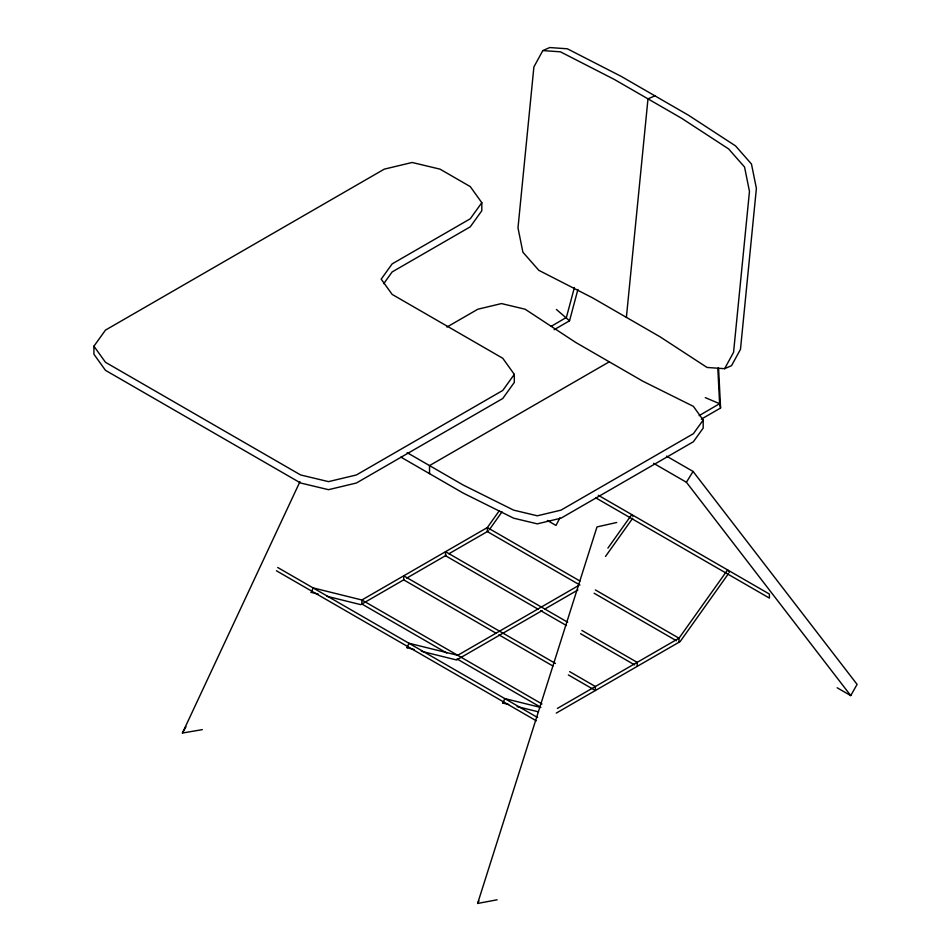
<?xml version="1.0" encoding="UTF-8"?>
<svg xmlns="http://www.w3.org/2000/svg" width="951" height="951" viewBox="0 0 951 951"><rect width="100%" height="100%" fill="white"/><g stroke="black" fill="none" stroke-linecap="round" stroke-linejoin="round"><path stroke-width="1.43" d="M626.388 317.372L647.988 98.868L654.906 95.837M574.416 287.499L566.392 317.444L551.116 326.383M554.112 329.712L569.53 320.808L577.923 289.449M497.088 899.801L477.616 903.45L596.99 526.925L616.712 522.491M311.334 592.425L313.093 587.908L361.879 599.986L541.975 703.954M407.171 647.75L408.93 643.245L457.716 655.31L578.053 585.84M503.008 703.086L504.755 698.569L540.632 707.449M202.349 729.631L182.437 733.031L299.934 481.729M559.937 517.784L556.002 525.451L547.36 520.459M477.616 903.45L478.924 900.894M542.831 50.581L533.891 66.927L517.986 227.883L522.907 252.229L538.813 270.322L592.794 297.972L659.994 336.773L707.045 367.455L724.614 368.691L731.545 365.66L740.484 349.314L756.39 188.357L751.468 164.012L735.563 145.919L688.5 115.237L621.3 76.437L567.331 48.786L549.749 47.55L542.831 50.581L560.401 51.818L614.382 79.468L681.582 118.257L728.644 148.938L744.55 167.031L749.471 191.389L733.566 352.345L724.614 368.691M182.437 733.031L185.956 726.79M837.165 687.775L850.741 695.609L857.077 684.375L693.077 471.458L666.52 456.123M850.741 695.609L686.408 482.252L693.077 471.458M499.275 510.782L487.34 527.555L361.879 599.986L361.879 604.004L446.78 653.028M489.301 529.743L502.033 511.84M607.891 548.145L631.749 514.598L632.926 516.25M605.502 556.442L632.665 518.271M728.502 573.596L680.131 641.592L556.264 713.095M481.812 202.694L470.258 218.789L392.145 263.891L381.196 279.154L392.145 294.406L502.758 358.265L514.301 374.361L514.301 382.409L502.758 398.505L356.387 483.013L328.511 489.682L300.635 483.013L105.478 370.343L93.923 354.248L93.923 346.2L105.478 330.104L384.263 169.147L412.14 162.478L440.028 169.147L470.258 186.598L481.812 202.694L481.812 210.742L470.258 226.837L392.145 271.938L383.728 283.683M514.301 374.361L502.758 390.457L356.387 474.965L328.511 481.634L300.635 474.965L105.478 362.295L93.923 346.2M446.958 327.049L477.806 309.23L501.486 303.571L525.154 309.23L575.676 342.419L642.864 381.22L693.386 406.362L703.193 420.033L693.386 433.704L560.995 510.14L537.315 515.799L513.647 510.14L463.125 484.998L407.135 452.664M699.128 415.646L719.61 403.688L717.815 368.215M609.27 361.82L429.531 465.598L429.531 473.646M404.175 579.587L360.762 604.658L326.871 596.265M406.731 578.113L446.316 555.253M448.872 553.779L488.457 530.931M701.315 419.141L720.585 408.015L718.564 368.049M542.153 610.59L456.599 659.982L421.293 651.245M544.709 609.115L577.911 589.941M557.393 708.424L679.002 638.216L727.586 569.922L729.346 572.407M311.072 592.354L318.395 594.173M406.897 647.69L414.232 649.497M502.734 703.015L508.654 704.477M517.13 706.581L538.314 711.812M705.285 397.637L719.61 403.688L720.585 408.015M653.575 463.303L686.408 482.252M598.31 495.281L769.407 594.066L769.407 598.096L595.73 497.825M400.906 457.122L463.125 493.046L513.647 518.188L537.315 523.846L560.995 518.188L693.386 441.751L703.193 428.081L703.193 420.033M579.955 581.025L487.34 527.555L487.34 531.573L579.955 585.055M595.385 589.941L679.002 638.216L679.002 642.234M594.102 593.222L676.434 640.748M567.723 622.251L445.52 551.699L445.52 555.717L538.135 609.199M581.869 630.418L637.182 662.36L637.182 666.378M540.715 610.685L566.439 625.532M580.585 633.699L634.614 664.892M555.491 663.477L403.7 575.842L403.7 579.86L496.315 633.342M569.637 671.644L595.374 686.503L595.374 690.521L568.353 674.925M498.895 634.828L552.923 666.021M457.074 658.972L540.691 707.235M277.704 567.485L537.577 717.518M276.42 570.766L536.293 720.799M556.394 309.455L569.53 320.808"/></g></svg>
